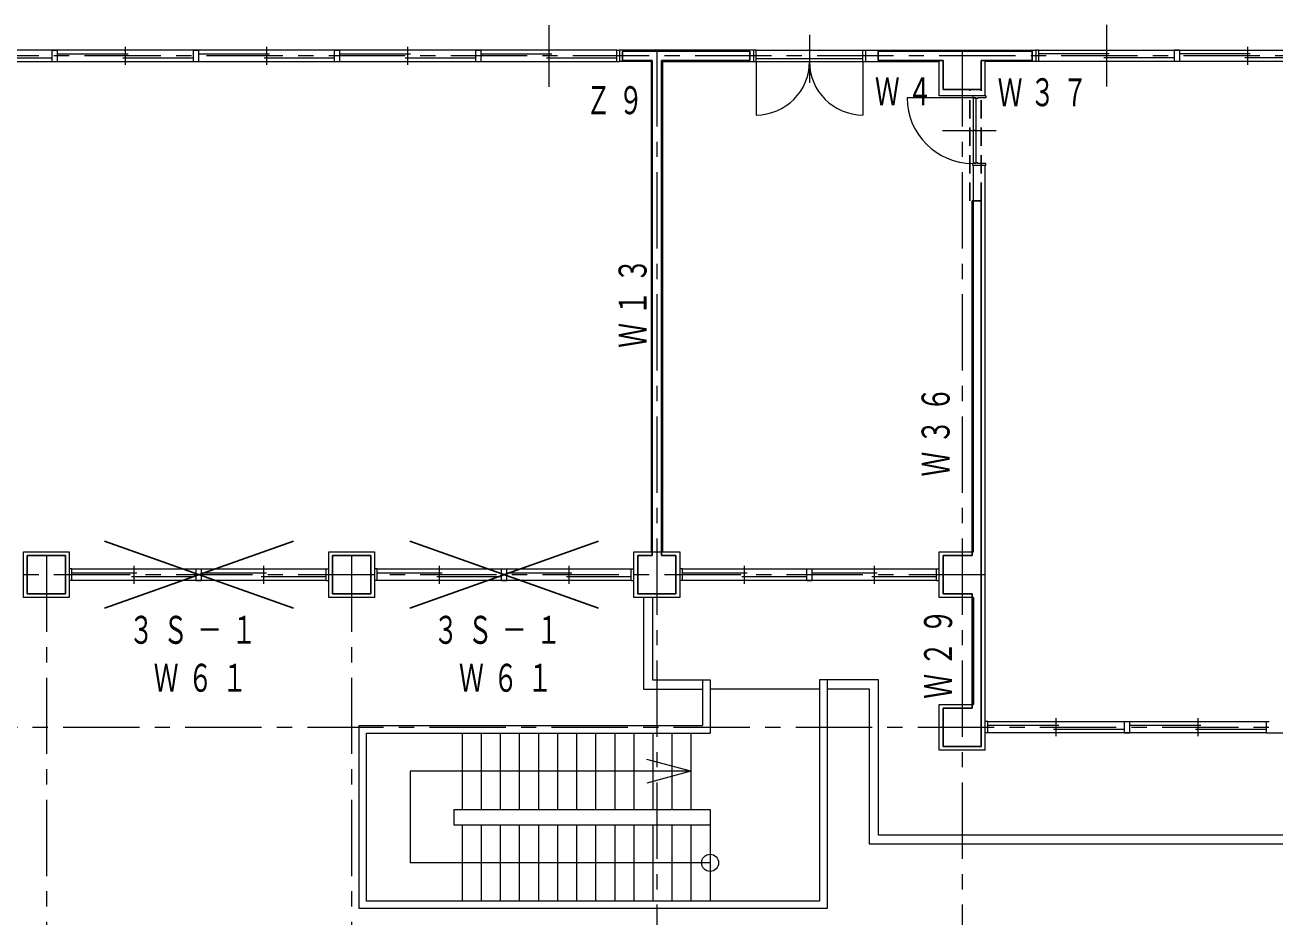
# Model space of a CAD drawing. Units: millimetres at full size, sheet at 1:200; details may follow other scales. Extents: x -55340 to 55340, y -38040 to 38040.
# Drawn here: x 7042 to 23422, y -23919 to -12241 of the extents above; entities that cross this region are included whole.
import ezdxf

# ---------------------------------------------------------------- set-up
doc = ezdxf.new("R2010")
doc.units = ezdxf.units.MM
doc.header["$LTSCALE"] = 200
doc.linetypes.add('CHAIN1', pattern=[8, 5, -1, 1, -1])
doc.linetypes.add('DASHED1', pattern=[1.8, 1.2, -0.6])
for name, color, linetype, lineweight in [('0-0_補助線', 4, 'Continuous', 9), ('0-1_通り芯', 3, 'Continuous', 18), ('0-5_建具(ｻｯｼ)', 4, 'Continuous', 9), ('0-A_寸法', 6, 'Continuous', 9), ('0-F_予備', 3, 'Continuous', 18), ('2-0_補助線', 2, 'Continuous', 25), ('2-2_躯体', 2, 'Continuous', 25)]:
    doc.layers.add(name, color=color, linetype=linetype, lineweight=lineweight)
doc.layers.add('2-3_外壁', color=2, linetype='Continuous')
doc.styles.add('ＭＳ ゴシック', font='')
doc.styles.get('ＭＳ ゴシック').set_extended_font_data('MS Gothic')

msp = doc.modelspace()

# ---------------------------------------------------------------- linework, layer by layer
at = {"layer": '0-0_補助線', "color": 3, "lineweight": 18}
for p, q in [((13909, -13050.6), (13909, -12243.6)), ((21211.5, -12240.6), (21211.5, -13047.7)), ((7469, -12720.6), (7469, -12570.6)), ((8359, -12763.5), (8359, -12527.8)), ((9319, -12720.6), (9319, -12570.6)), ((10209, -12763.5), (10209, -12527.8)), ((11099, -12570.6), (11169, -12570.6)), ((11099, -12720.6), (11099, -12570.6)), ((12059, -12763.5), (12059, -12527.8)), ((12949, -12570.6), (13019, -12570.6)), ((12949, -12720.6), (12949, -12570.6)), ((14834, -12570.6), (14834, -12720.6)), ((16586.5, -12570.6), (14834, -12570.6)), ((16586.5, -12570.6), (16586.5, -12720.6)), ((16621.5, -12570.6), (16586.5, -12570.6)), ((16586.5, -12570.6), (16586.5, -12720.6)), ((16621.5, -12720.6), (16621.5, -12570.6)), ((18021.5, -12720.6), (18021.5, -12570.6)), ((18021.5, -12570.6), (18056.5, -12570.6)), ((18056.5, -12570.6), (18056.5, -12720.6)), ((18056.5, -12570.6), (20286.5, -12570.6)), ((20321.4, -12570.6), (20286.5, -12570.6)), ((20286.5, -12570.6), (20286.5, -12720.6)), ((20321.4, -12570.6), (20321.4, -12720.6)), ((22101.5, -12570.6), (22101.5, -12720.6)), ((22171.5, -12570.6), (22101.5, -12570.6)), ((23061.5, -12527.8), (23061.5, -12763.5)), ((6474, -12671.3), (7399, -12671.3)), ((7399, -12720.6), (7469, -12720.6)), ((7469, -12619.9), (8394, -12619.9)), ((8324, -12671.3), (9249, -12671.3)), ((9249, -12720.6), (9319, -12720.6)), ((9319, -12619.9), (10244, -12619.9)), ((10174, -12671.3), (11099, -12671.3)), ((11169, -12619.9), (12094, -12619.9)), ((12024, -12671.3), (12949, -12671.3)), ((13019, -12619.9), (13944, -12619.9)), ((13874, -12671.3), (14799, -12671.3)), ((14799, -12720.6), (14834, -12720.6)), ((15246.5, -12720.6), (14834, -12720.6)), ((15246.5, -12720.6), (15246.5, -19145.6)), ((15396.5, -12720.6), (16586.5, -12720.6)), ((15396.5, -12720.6), (15396.5, -19145.6)), ((16586.5, -12720.6), (18056.5, -12720.6)), ((16621.5, -12677.8), (18021.5, -12677.8)), ((19021.5, -13170.6), (19021.5, -12720.6)), ((19621.5, -13170.6), (19621.5, -12720.6)), ((20286.5, -12720.6), (19621.5, -12720.6)), ((20321.4, -12720.6), (20286.5, -12720.6)), ((21246.5, -12619.9), (20321.4, -12619.9)), ((22101.5, -12671.3), (21176.5, -12671.3)), ((23096.5, -12619.9), (22171.5, -12619.9)), ((23951.5, -12671.3), (23026.5, -12671.3)), ((19471.5, -13170.6), (19021.5, -13170.6)), ((19461.5, -13170.6), (19461.5, -13195.6)), ((19631.5, -13170.6), (19461.5, -13170.6)), ((19504.5, -13195.6), (19461.5, -13195.6)), ((19464.5, -13198.6), (19464.5, -14053.1)), ((19500.5, -13198.6), (19464.5, -13198.6)), ((19500.5, -13198.6), (19500.5, -14053.1)), ((19504.5, -13195.6), (19504.5, -13205.6)), ((19529.5, -13205.6), (19504.5, -13205.6)), ((19529.5, -13195.6), (19529.5, -13205.6)), ((19631.5, -13195.6), (19529.5, -13195.6)), ((19631.5, -13170.6), (19631.5, -13195.6)), ((19500.5, -13623.4), (19464.5, -13623.4)), ((19504.5, -14056.1), (19461.5, -14056.1)), ((19500.5, -14053.1), (19464.5, -14053.1)), ((19471.5, -19145.6), (19471.5, -14081.1)), ((19529.5, -14046.1), (19504.5, -14046.1)), ((19504.5, -14056.1), (19504.5, -14046.1)), ((19529.5, -14056.1), (19529.5, -14046.1)), ((19631.5, -14056.1), (19529.5, -14056.1)), ((19621.5, -21745.6), (19621.5, -14081.1)), ((19631.5, -14081.1), (19631.5, -14056.1)), ((7021.5, -19145.6), (7410.2, -19145.6)), ((11021.5, -19145.6), (11621.5, -19145.6)), ((11021.5, -19745.6), (11021.5, -19145.6)), ((11621.5, -19145.6), (11621.5, -19745.6)), ((15021.5, -19145.6), (15621.5, -19145.6)), ((15021.5, -19745.6), (15021.5, -19145.6)), ((15621.5, -19145.6), (15621.5, -19745.6)), ((19021.5, -19745.6), (19021.5, -19145.6)), ((19021.5, -19145.6), (19471.5, -19145.6)), ((8471.5, -19563.5), (8471.5, -19327.8)), ((10171.5, -19563.5), (10171.5, -19327.8)), ((12471.5, -19563.5), (12471.5, -19327.8)), ((14171.5, -19563.5), (14171.5, -19327.8)), ((16471.5, -19563.5), (16471.5, -19327.8)), ((18171.5, -19563.5), (18171.5, -19327.8)), ((7656.5, -19370.6), (7621.5, -19370.6)), ((7656.5, -19520.6), (7656.5, -19370.6)), ((7656.5, -19419.9), (8506.5, -19419.9)), ((8436.5, -19471.3), (9286.5, -19471.3)), ((9286.5, -19370.6), (9356.5, -19370.6)), ((9286.5, -19520.6), (9286.5, -19370.6)), ((9356.5, -19419.9), (10206.5, -19419.9)), ((10136.5, -19471.3), (10986.5, -19471.3)), ((11656.5, -19419.9), (12506.5, -19419.9)), ((12436.5, -19471.3), (13286.5, -19471.3)), ((13356.5, -19520.6), (13356.5, -19370.6)), ((13356.5, -19419.9), (14206.5, -19419.9)), ((14136.5, -19471.3), (14986.5, -19471.3)), ((15656.5, -19419.9), (16506.5, -19419.9)), ((16436.5, -19471.3), (17286.5, -19471.3)), ((17286.5, -19370.6), (17356.5, -19370.6)), ((17286.5, -19520.6), (17286.5, -19370.6)), ((17356.5, -19419.9), (18206.5, -19419.9)), ((18136.5, -19471.3), (18986.5, -19471.3)), ((7656.5, -19520.6), (7621.5, -19520.6)), ((10986.5, -19520.6), (11021.5, -19520.6)), ((11656.5, -19520.6), (11621.5, -19520.6)), ((13286.5, -19520.6), (13356.5, -19520.6)), ((14986.5, -19520.6), (15021.5, -19520.6)), ((15656.5, -19520.6), (15621.5, -19520.6)), ((18986.5, -19520.6), (19021.5, -19520.6)), ((11621.5, -19745.6), (11021.5, -19745.6)), ((15621.5, -19745.6), (15021.5, -19745.6)), ((19471.5, -19745.6), (19021.5, -19745.6)), ((19471.5, -19745.6), (19471.5, -21145.6)), ((15918.5, -20825.6), (15918.5, -21422.9)), ((16018.5, -20825.6), (16018.5, -21522.9)), ((17451.4, -20825.6), (17451.4, -23722.9)), ((17551.3, -20825.6), (17551.3, -23822.9)), ((19021.5, -21145.6), (19471.5, -21145.6)), ((19021.5, -21745.6), (19021.5, -21145.6)), ((19656.5, -21370.6), (19621.5, -21370.6)), ((19656.5, -21520.6), (19656.5, -21370.6)), ((19656.5, -21419.9), (20587.7, -21419.9)), ((20552.7, -21563.5), (20552.7, -21327.7)), ((21449, -21370.6), (21519, -21370.6)), ((21449, -21520.6), (21449, -21370.6)), ((21519, -21419.9), (22450.2, -21419.9)), ((22415.2, -21563.5), (22415.2, -21327.7)), ((23311.5, -21370.6), (23346.5, -21370.6)), ((23311.5, -21520.6), (23311.5, -21370.6)), ((11518.5, -21522.9), (16018.5, -21522.9)), ((11518.5, -23722.9), (11518.5, -21522.9)), ((12768.5, -21522.9), (12768.5, -22522.9)), ((13018.5, -21522.9), (13018.5, -22522.9)), ((13268.5, -21522.9), (13268.5, -22522.9)), ((13518.5, -21522.9), (13518.5, -22522.9)), ((13768.5, -21522.9), (13768.5, -22522.9)), ((14018.5, -21522.9), (14018.5, -22522.9)), ((14268.5, -21522.9), (14268.5, -22522.9)), ((14518.5, -21522.9), (14518.5, -22522.9)), ((14768.5, -21522.9), (14768.5, -22522.9)), ((15018.5, -21522.9), (15018.5, -22522.9)), ((15268.5, -21522.9), (15268.5, -22522.9)), ((15518.5, -21522.9), (15518.5, -22522.9)), ((15768.5, -21522.9), (15768.5, -22522.9)), ((19656.5, -21520.6), (19621.5, -21520.6)), ((20517.7, -21471.3), (21449, -21471.3)), ((22380.2, -21471.3), (23311.5, -21471.3)), ((23311.5, -21520.6), (23346.5, -21520.6)), ((23346.5, -21520.6), (24021.5, -21520.6)), ((19621.5, -21745.6), (19021.5, -21745.6)), ((12768.5, -22722.9), (12768.5, -23722.9)), ((13018.5, -22722.9), (13018.5, -23722.9)), ((13268.5, -22722.9), (13268.5, -23722.9)), ((13518.5, -22722.9), (13518.5, -23722.9)), ((13768.5, -22722.9), (13768.5, -23722.9)), ((14018.5, -22722.9), (14018.5, -23722.9)), ((14268.5, -22722.9), (14268.5, -23722.9)), ((14518.5, -22722.9), (14518.5, -23722.9)), ((14768.5, -22722.9), (14768.5, -23722.9)), ((15018.5, -22722.9), (15018.5, -23722.9)), ((15268.5, -22722.9), (15268.5, -23722.9)), ((15518.5, -22722.9), (15518.5, -23722.9)), ((15768.5, -22722.9), (15768.5, -23722.9)), ((17451.4, -23722.9), (11518.5, -23722.9))]:
    msp.add_line(p, q, dxfattribs=at)
at = {"layer": '0-0_補助線'}
for p, q in [((17321.5, -12368.5), (17321.5, -12997)), ((16621.5, -12720.6), (16621.5, -13420.6)), ((18021.5, -12720.6), (18021.5, -13420.6)), ((19461.5, -13195.6), (18601.5, -13195.6)), ((19768.1, -13625.9), (19064.4, -13625.9)), ((15145, -20945.6), (15918.5, -20945.6)), ((15265, -20825.6), (15918.5, -20825.6)), ((17451.4, -20945.6), (16018.5, -20945.6)), ((18226, -20825.6), (17551.3, -20825.6)), ((18226, -22858.2), (18226, -20825.6)), ((29501.5, -22858.2), (18226, -22858.2)), ((29621.5, -22978.2), (18106, -22978.2)), ((16018.5, -23222.9), (12088.7, -23222.9))]:
    msp.add_line(p, q, dxfattribs=at)
at = {"layer": '0-0_補助線', "color": 3, "lineweight": 18}
for points in [[(7399, -12720.6), (7399, -12570.6), (7469, -12570.6)], [(9249, -12720.6), (9249, -12570.6), (9319, -12570.6)], [(11099, -12720.6), (11169, -12720.6), (11169, -12570.6)], [(12949, -12720.6), (13019, -12720.6), (13019, -12570.6)], [(14799, -12720.6), (14799, -12570.6), (14834, -12570.6)], [(18056.5, -12570.6), (18056.5, -12720.6), (19021.5, -12720.6)], [(22171.5, -12570.6), (22171.5, -12720.6), (22101.5, -12720.6)], [(19631.5, -14081.1), (19461.5, -14081.1), (19461.5, -14056.1)], [(7396.5, -19145.6), (7621.5, -19145.6), (7621.5, -19745.6), (7021.5, -19745.6), (7021.5, -19145.6)], [(9286.5, -19520.6), (9356.5, -19520.6), (9356.5, -19370.6)], [(10986.5, -19520.6), (10986.5, -19370.6), (11021.5, -19370.6)], [(11656.5, -19520.6), (11656.5, -19370.6), (11621.5, -19370.6)], [(13286.5, -19520.6), (13286.5, -19370.6), (13356.5, -19370.6)], [(14986.5, -19520.6), (14986.5, -19370.6), (15021.5, -19370.6)], [(15656.5, -19520.6), (15656.5, -19370.6), (15621.5, -19370.6)], [(17286.5, -19520.6), (17356.5, -19520.6), (17356.5, -19370.6)], [(18986.5, -19520.6), (18986.5, -19370.6), (19021.5, -19370.6)], [(17551.3, -23822.9), (11418.5, -23822.9), (11418.5, -21422.9), (15918.5, -21422.9)], [(21449, -21520.6), (21519, -21520.6), (21519, -21370.6)], [(12658.9, -22522.9), (12658.9, -22722.9), (16018.5, -22722.9)], [(12658.9, -22522.9), (16018.5, -22522.9), (16018.5, -23722.9)]]:
    msp.add_lwpolyline(points, dxfattribs=at)
at = {"layer": '0-0_補助線'}
for points in [[(18106, -22978.2), (18106, -20945.6), (17551.3, -20945.6)], [(15768.5, -22022.9), (12088.7, -22022.9), (12088.7, -23222.9)]]:
    msp.add_lwpolyline(points, dxfattribs=at)
msp.add_circle((16018.5, -23222.9), 112.1, dxfattribs=at)
for centre, radius, start, end in [((16621.5, -12720.6), 700, 270, 0), ((18021.5, -12720.6), 700, 180, 270), ((19461.5, -13195.6), 860, 180, 270)]:
    msp.add_arc(centre, radius, start, end, dxfattribs=at)
at = {"layer": '0-1_通り芯', "color": 4, "linetype": 'CHAIN1', "lineweight": 9}
for p, q in [((15321.5, -12570.6), (15321.5, -26540.7)), ((19321.5, -12570.6), (19321.5, -26540.7)), ((29621.5, -12645.6), (-43658.8, -12645.6)), ((7321.5, -19195.6), (7321.5, -26540.7)), ((11321.5, -19195.6), (11321.5, -26540.7)), ((19621.5, -19445.6), (-45158.8, -19445.6)), ((-43658.8, -21445.6), (41409.7, -21445.6))]:
    msp.add_line(p, q, dxfattribs=at)
at = {"layer": '0-5_建具(ｻｯｼ)'}
for p, q in [((14799, -12570.6), (3769, -12570.6)), ((16621.5, -12570.6), (18056.5, -12570.6)), ((20321.4, -12570.6), (23951.5, -12570.6)), ((3769, -12720.6), (14799, -12720.6)), ((23951.5, -12720.6), (20321.4, -12720.6)), ((7656.5, -19370.6), (10986.5, -19370.6)), ((11656.5, -19370.6), (14986.5, -19370.6)), ((15656.5, -19370.6), (18986.5, -19370.6)), ((10986.5, -19520.6), (7656.5, -19520.6)), ((14986.5, -19520.6), (11656.5, -19520.6)), ((18986.5, -19520.6), (15656.5, -19520.6)), ((15145, -19747.6), (15145, -20945.6)), ((15265, -19747.6), (15265, -20825.6)), ((19656.5, -21370.6), (23311.5, -21370.6)), ((23311.5, -21520.6), (19656.5, -21520.6))]:
    msp.add_line(p, q, dxfattribs=at)
at = {"layer": '0-A_寸法', "color": 4}
for q in [(15189, -21867.6), (15189, -22178.2)]:
    msp.add_line((15768.5, -22022.9), q, dxfattribs=at)
at = {"layer": '0-F_予備'}
for p, q in [((15918.5, -20825.6), (16018.5, -20825.6)), ((17551.3, -20825.6), (17451.4, -20825.6))]:
    msp.add_line(p, q, dxfattribs=at)
at = {"layer": '2-0_補助線'}
for p, q in [((10558.3, -19885), (8084.7, -19006.2)), ((8084.7, -19885), (10558.3, -19006.2)), ((14558.3, -19885), (12084.7, -19006.2)), ((12084.7, -19885), (14558.3, -19006.2))]:
    msp.add_line(p, q, dxfattribs=at)
at = {"layer": '2-2_躯体'}
for p, q in [((14871.5, -12585.6), (16541.5, -12585.6)), ((14871.5, -12705.6), (14871.5, -12585.6)), ((16541.5, -12705.6), (16541.5, -12585.6)), ((19071.5, -12585.6), (18221.5, -12585.6)), ((18221.5, -12705.6), (18221.5, -12585.6)), ((19571.5, -12585.6), (19071.5, -12585.6)), ((19571.5, -12585.6), (20241.5, -12585.6)), ((20241.5, -12705.6), (20241.5, -12585.6)), ((14871.5, -12705.6), (15261.5, -12705.6)), ((15261.5, -19195.6), (15261.5, -12705.6)), ((15381.5, -19195.6), (15381.5, -12705.6)), ((15381.5, -12705.6), (16541.5, -12705.6)), ((19071.5, -12705.6), (18221.5, -12705.6)), ((19071.5, -12705.6), (19071.5, -13085.6)), ((19571.5, -12705.6), (20241.5, -12705.6)), ((19451.5, -14545.6), (19451.5, -19195.6)), ((7071.5, -19195.6), (7071.5, -19695.6)), ((7571.5, -19195.6), (7071.5, -19195.6)), ((15071.5, -19195.6), (15071.5, -19695.6)), ((15261.5, -19195.6), (15071.5, -19195.6)), ((15381.5, -19195.6), (15571.5, -19195.6)), ((19071.5, -19195.6), (19071.5, -19695.6)), ((19451.5, -19195.6), (19071.5, -19195.6)), ((19571.5, -19695.6), (19571.5, -19195.6)), ((19071.5, -19695.6), (19451.5, -19695.6)), ((19451.5, -19695.6), (19451.5, -21195.6)), ((19571.5, -19695.6), (19571.5, -21195.6)), ((19071.5, -21195.6), (19071.5, -21695.6)), ((19451.5, -21195.6), (19071.5, -21195.6))]:
    msp.add_line(p, q, dxfattribs=at)
at = {"layer": '2-2_躯体', "linetype": 'DASHED1'}
for p, q in [((19421.5, -14545.6), (19421.5, -13085.6)), ((19571.5, -14545.6), (19571.5, -13085.6))]:
    msp.add_line(p, q, dxfattribs=at)
at = {"layer": '2-2_躯体'}
for points in [[(19071.5, -13085.6), (19571.5, -13085.6), (19571.5, -12705.6)], [(19451.5, -14545.6), (19571.5, -14545.6), (19571.5, -19195.6)], [(7071.5, -19695.6), (7571.5, -19695.6), (7571.5, -19195.6)], [(15071.5, -19695.6), (15571.5, -19695.6), (15571.5, -19195.6)], [(19071.5, -21695.6), (19571.5, -21695.6), (19571.5, -21195.6)]]:
    msp.add_lwpolyline(points, dxfattribs=at)
msp.add_lwpolyline([(11071.5, -19695.6), (11571.5, -19695.6), (11571.5, -19195.6), (11071.5, -19195.6)], close=True, dxfattribs=at)

# ---------------------------------------------------------------- texts
at = {"layer": '2-0_補助線', "char_height": 366.6, "attachment_point": 7, "style": 'ＭＳ ゴシック'}
for s, insert in [('\\T1.38;\\W0.65;３Ｓ－１', (8402.7, -20358.2)), ('\\T1.38;\\W0.65;３Ｓ－１', (12394.1, -20358.2)), ('\\T1.38;\\W0.65;Ｗ６１', (8728.3, -20985.8)), ('\\T1.38;\\W0.65;Ｗ６１', (12728.3, -20985.8))]:
    msp.add_mtext(s, dxfattribs=dict(at, insert=insert))
at = {"layer": '2-3_外壁', "char_height": 366.6, "attachment_point": 7, "style": 'ＭＳ ゴシック'}
for s, insert in [('\\T1.31;\\W0.65;Ｗ４', (18178.4, -13292.3)), ('\\T1.31;\\W0.65;Ｗ３７', (19787.4, -13311.5)), ('\\T1.31;\\W0.65;Ｚ９', (14392.2, -13415.6))]:
    msp.add_mtext(s, dxfattribs=dict(at, insert=insert))
at = {"layer": '2-3_外壁', "char_height": 366.6, "attachment_point": 7, "rotation": 90, "style": 'ＭＳ ゴシック'}
for s, insert in [('\\T1.31;\\W0.65;Ｗ１３', (15193, -16471.6)), ('\\T1.31;\\W0.65;Ｗ３６', (19163.4, -18159)), ('\\T1.31;\\W0.65;Ｗ２９', (19196.1, -21071.5))]:
    msp.add_mtext(s, dxfattribs=dict(at, insert=insert))

doc.saveas('drawing.dxf')
